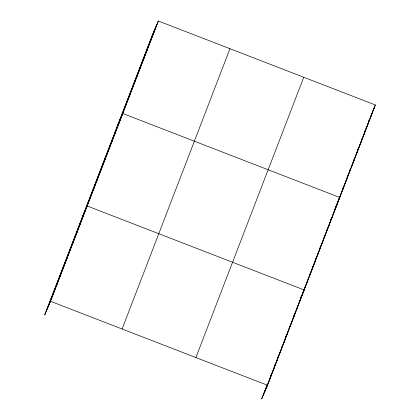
<?xml version="1.0" encoding="UTF-8"?>
<svg xmlns="http://www.w3.org/2000/svg" width="420" height="420" viewBox="0 0 420 420"><rect width="100%" height="100%" fill="white"/><g stroke="black" fill="none" stroke-linecap="round" stroke-linejoin="round"><path stroke-width="0.63" d="M46.274 311.209L154.114 30.917M47.948 307.282L155.788 26.99M49.576 303.466L157.416 23.174M158.345 21L152.486 34.734L44.646 315.026L50.505 301.292L158.345 21L375.354 104.974L267.514 385.266L261.655 399L266.989 385.14M122.115 329.002L229.955 48.71M195.899 357.556L303.744 77.264M263.282 395.183L267.283 384.788M270.17 377.281L271.283 374.393M274.838 365.153L275.504 363.421M277.725 357.646L278.392 355.913M279.058 354.175L279.725 352.443M281.505 347.823L282.618 344.935M285.285 338.006L286.393 335.118M289.06 328.188L289.727 326.456M293.281 317.216L294.394 314.328M300.841 297.575L301.507 295.838M305.067 286.592L305.734 284.855M309.293 275.604L309.96 273.871M312.181 268.091L312.848 266.359M315.52 259.418L316.187 257.686M319.3 249.59L320.413 246.703M323.972 237.452L324.639 235.715M326.86 229.934L327.532 228.202M330.645 220.106L331.758 217.219M334.425 210.278L335.092 208.546M338.205 200.45L338.872 198.718M342.878 188.312L343.544 186.58M347.104 177.329L347.77 175.597M349.997 169.811L350.663 168.079M353.33 161.144L353.997 159.406M357.11 151.316L358.223 148.423M361.783 139.172L362.45 137.44M364.675 131.66L365.342 129.927M366.009 128.189L366.676 126.457M368.456 121.832L369.569 118.939M264.957 391.256L268.291 382.594M268.517 382.016L271.404 374.504M271.625 373.926L274.738 365.841M274.958 365.264L278.072 357.179M278.292 356.601L281.405 348.516M281.626 347.939L282.739 345.051M283.18 343.896L284.739 339.854M284.959 339.276L291.401 322.523M291.627 321.946L298.294 304.621M298.736 303.466L301.623 295.958L300.998 297.428M301.849 295.375L304.962 287.285M305.183 286.708L305.849 284.97M306.296 283.815L308.742 277.457M308.968 276.88L312.081 268.784M312.302 268.207L312.968 266.474M313.635 264.736L315.861 258.956M316.082 258.379L317.195 255.491M317.641 254.331L319.195 250.289M319.421 249.706L322.98 240.46M323.201 239.878L324.76 235.835M325.201 234.675L326.314 231.788M326.534 231.21L330.094 221.959M330.32 221.382L331.873 217.334M332.32 216.179L333.433 213.287M333.653 212.709L340.552 194.791M340.772 194.208L350.779 168.194M351.451 166.462L358.344 148.538M358.565 147.961L362.124 138.71M362.344 138.133L365.463 130.042M365.683 129.465L369.243 120.215M370.13 117.899L372.577 111.542M266.584 387.44L296.588 309.467M338.62 200.225L296.809 308.889L297.512 307.293M338.84 199.647L364.681 132.725M363.972 134.321L374.43 107.147M153.857 32.424L154.786 30.25M150.297 41.675L151.226 39.501M146.738 50.925L147.667 48.752M143.183 60.176L144.107 57.997M139.624 69.421L140.548 67.247M136.064 78.671L136.994 76.498M132.505 87.922L133.434 85.748M128.945 97.172L129.875 94.999M125.386 106.423L126.315 104.249M116.897 127.229L122.755 113.495L339.769 197.468L336.583 204.934M118.272 124.919L119.196 122.745M114.713 134.169L115.636 131.995M111.153 143.419L112.082 141.246M107.594 152.67L108.523 150.497M104.034 161.921L104.963 159.747M100.475 171.171L101.404 168.992M96.915 180.416L97.844 178.243M93.361 189.667L94.285 187.493M89.801 198.917L90.725 196.744M81.312 219.728L87.171 205.994L304.18 289.968L301.828 295.481M82.908 216.83L83.837 214.657M79.574 225.493L80.504 223.319M76.24 234.155L77.17 231.982M72.907 242.823L73.836 240.644M69.573 251.486L70.502 249.312M66.239 260.148L67.168 257.975M62.905 268.81L63.835 266.637M59.577 277.478L60.501 275.3M56.243 286.141L57.167 283.962M52.91 294.803L53.834 292.63M372.803 110.964L373.411 109.531M373.616 109.058L375.354 104.974M370.87 116.398L371.794 114.224M367.311 125.648L368.24 123.475M360.192 144.149L361.121 141.971M356.632 153.4L357.562 151.221M353.073 162.645L354.002 160.472M349.519 171.896L350.443 169.722M345.959 181.146L346.883 178.972M342.4 190.397L343.329 188.223M335.748 206.897L336.373 205.427M335.281 208.898L336.21 206.719M331.721 218.143L332.651 215.969M328.162 227.393L329.091 225.22M324.608 236.644L325.531 234.47M321.048 245.894L321.972 243.721M317.489 255.145L318.418 252.971M313.929 264.395L314.858 262.216M310.369 273.641L311.299 271.467M306.81 282.891L307.739 280.718M299.917 300.804L300.846 298.631M293.255 318.134L294.179 315.956M289.921 326.797L290.845 324.623M286.587 335.459L287.516 333.286M283.253 344.122L284.183 341.948M279.919 352.784L280.849 350.611M276.586 361.452L277.515 359.273M273.252 370.115L274.181 367.941M269.918 378.777L270.848 376.604M50.505 301.292L267.514 385.266"/></g></svg>
